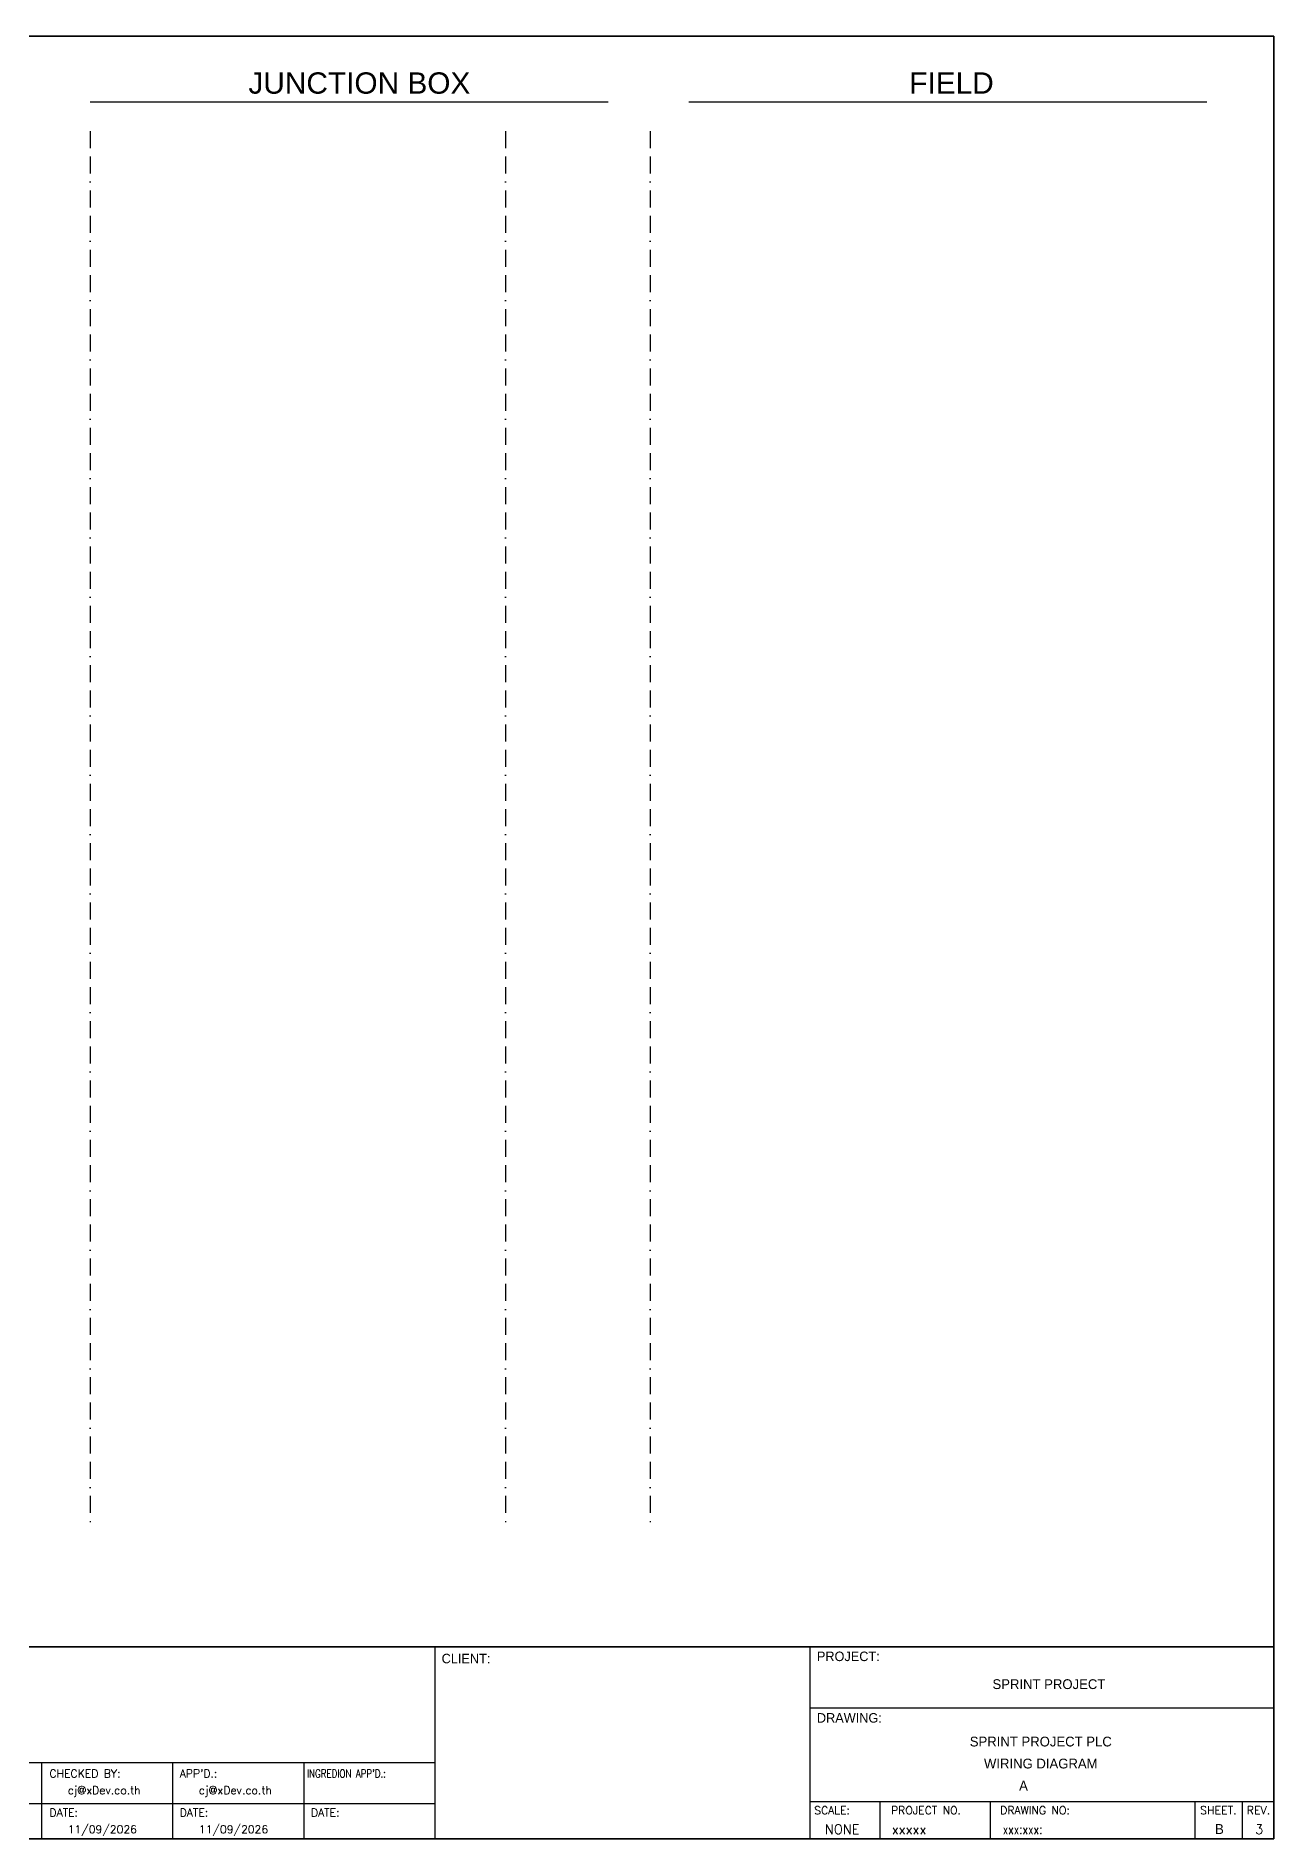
# Model space of a CAD drawing. Header units: millimetres. Extents: x 0 to 62600, y 0 to 14837.
# Drawn here: x 23004 to 24860, y 6008 to 8713 of the extents above; entities that cross this region are included whole.
import ezdxf
from ezdxf.enums import TextEntityAlignment as Align

# ---------------------------------------------------------------- set-up
doc = ezdxf.new("R2010")
doc.units = ezdxf.units.MM
doc.linetypes.add('BORDERX2', pattern=[88.9, 25.4, -12.7, 25.4, -12.7, 0, -12.7])
for name, color, linetype in [('GT_1', 9, 'Continuous'), ('HELPPOINT', 7, 'Continuous'), ('MEMBER', 7, 'Continuous'), ('x01001-FrameArea', 2, 'BORDERX2')]:
    doc.layers.add(name, color=color, linetype=linetype)
doc.styles.add('HTX11', font='O8111901')
doc.styles.add('ROMANS', font='romans.shx', dxfattribs={"width": 0.85, "height": 25})
doc.styles.get("Standard").update_dxf_attribs({"font": 'arial.ttf'})

msp = doc.modelspace()

# ---------------------------------------------------------------- linework, layer by layer
for p, q in [((23084.7, 8614.1), (23861.5, 8614.1)), ((23982.5, 8614.1), (24759.3, 8614.1))]:
    msp.add_line(p, q)
at = {"color": 4}
for p, q in [((24268.8, 6064.5), (24268.8, 6008.4)), ((24434.1, 6064.5), (24434.1, 6008.4))]:
    msp.add_line(p, q, dxfattribs=at)
at = {"color": 4, "ltscale": 0.5}
for p, q in [((24741.2, 6064.5), (24741.2, 6008.4)), ((24741.2, 6064.5), (24741.2, 6008.4)), ((24812.4, 6064.5), (24812.4, 6008.4)), ((24812.4, 6064.5), (24812.4, 6008.4))]:
    msp.add_line(p, q, dxfattribs=at)
at = {"layer": 'GT_1', "color": 4}
for p, q in [((23602.3, 6008.4), (23602.3, 6296.6)), ((24164.6, 6008.4), (24164.6, 6296.6)), ((24164.6, 6008.4), (24164.6, 6296.6)), ((24164.6, 6008.4), (24164.6, 6296.6)), ((23602.3, 6122.8), (22815.3, 6122.8)), ((23012.1, 6008.4), (23012.1, 6122.8)), ((23208.8, 6008.4), (23208.8, 6122.8)), ((23405.6, 6008.4), (23405.6, 6122.8)), ((23602.3, 6061.3), (22815.3, 6061.3)), ((24164.6, 6064.5), (24859.8, 6064.5))]:
    msp.add_line(p, q, dxfattribs=at)
at = {"layer": 'HELPPOINT', "color": 4, "lineweight": 35}
for p, q in [((20966.5, 8712.6), (24859.8, 8712.6)), ((20966.5, 8712.6), (24859.8, 8712.6)), ((24859.8, 8712.6), (24859.8, 6008.4)), ((24859.8, 8712.6), (24859.8, 6008.4)), ((24859.8, 6008.4), (20966.5, 6008.4)), ((24859.8, 6008.4), (20966.5, 6008.4))]:
    msp.add_line(p, q, dxfattribs=at)
at = {"layer": 'HELPPOINT', "color": 4}
for p, q in [((24164.6, 6205), (24859.8, 6205)), ((24164.6, 6205), (24859.8, 6205)), ((24164.6, 6064.5), (24859.8, 6064.5))]:
    msp.add_line(p, q, dxfattribs=at)
at = {"layer": 'MEMBER', "color": 4, "lineweight": 35}
msp.add_line((20966.5, 6296.6), (24859.8, 6296.6), dxfattribs=at)
msp.add_line((20966.5, 6296.6), (24859.8, 6296.6), dxfattribs=at)
at = {"layer": 'MEMBER', "color": 4}
for p, q in [((24164.6, 6205), (24859.8, 6205)), ((24164.6, 6205), (24859.8, 6205)), ((24164.6, 6064.5), (24859.8, 6064.5)), ((24164.6, 6064.5), (24859.8, 6064.5))]:
    msp.add_line(p, q, dxfattribs=at)
at = {"layer": 'x01001-FrameArea'}
for p, q in [((23084.7, 8570), (23084.7, 6483.4)), ((23707.8, 8570), (23707.8, 6483.4)), ((23924.6, 8570), (23924.6, 6483.5))]:
    msp.add_line(p, q, dxfattribs=at)

# ---------------------------------------------------------------- texts
at = {"color": 2}
for s, p in [('JUNCTION BOX', (23322.1, 8626.2)), ('FIELD', (24313, 8626.2))]:
    msp.add_text(s, height=32, dxfattribs=at).set_placement(p)
at = {"color": 4, "ltscale": 100, "style": 'HTX11'}
for s, p in [('SPRINT PROJECT', (24522.4, 6240.6)), ('SPRINT PROJECT PLC', (24510.2, 6154.5)), ('WIRING DIAGRAM', (24510.2, 6121.5))]:
    msp.add_text(s, height=14.693, dxfattribs=at).set_placement(p, align=Align.MIDDLE_CENTER)
at = {"style": 'HTX11'}
for tag, text, height, p in [('A', 'A', 14.8, (24484.3, 6088.3)), ('B', 'CHASSIS C3 SLOT 5', 14.821, (24778.1, 6023.3))]:
    msp.add_attdef(tag, text=text, height=height, dxfattribs=at).set_placement(p, align=Align.MIDDLE_CENTER)
at = {"layer": 'GT_1', "color": 4, "style": 'HTX11'}
for s, p in [('CLIENT:', (23611.8, 6271.9)), ('PROJECT:', (24174.5, 6275.2)), ('DRAWING:', (24174.5, 6182.9))]:
    msp.add_text(s, height=14.25, dxfattribs=at).set_placement(p)
at = {"layer": 'MEMBER', "color": 4, "ltscale": 0.8, "style": 'ROMANS'}
for s, height, p in [('CHECKED BY:', 11.875, (23023.8, 6100.6)), ("APP'D.:", 11.88, (23219, 6100.6)), ('cj@xDev.co.th', 11.875, (23051.1, 6075.6)), ('cj@xDev.co.th', 11.875, (23247.8, 6075.6)), ('SHEET.', 12, (24749.2, 6045.5)), ('REV.', 12, (24819.1, 6045.5)), ('DATE:', 11.88, (23023.8, 6042)), ('11/09/2026', 11.88, (23051.1, 6016.9)), ('DATE:', 11.88, (23219, 6042)), ('11/09/2026', 11.88, (23247.8, 6016.9)), ('DATE:', 11.88, (23415.8, 6042)), ('SCALE:', 11.88, (24170.5, 6045.5)), ('PROJECT NO.', 11.875, (24285.7, 6045.5)), ('DRAWING NO:', 11.875, (24449.4, 6045.5)), ('NONE', 14.23, (24186.5, 6015.8)), ('xxxxx', 14.23, (24286.9, 6015.8))]:
    msp.add_text(s, height=height, dxfattribs=at).set_placement(p)
at = {"layer": 'MEMBER', "color": 4, "ltscale": 0.8, "style": 'ROMANS', "width": 0.8}
for s, height, p in [("INGREDION APP'D.:", 11.875, (23409.8, 6100.6)), ('xxx:xxx:', 14.23, (24453.1, 6015.8))]:
    msp.add_text(s, height=height, dxfattribs=at).set_placement(p)
at = {"layer": 'MEMBER', "color": 4, "ltscale": 0.8, "style": 'ROMANS'}
msp.add_text('3', height=14.2, dxfattribs=at).set_placement((24837.7, 6015.8), align=Align.CENTER)

doc.saveas('drawing.dxf')
